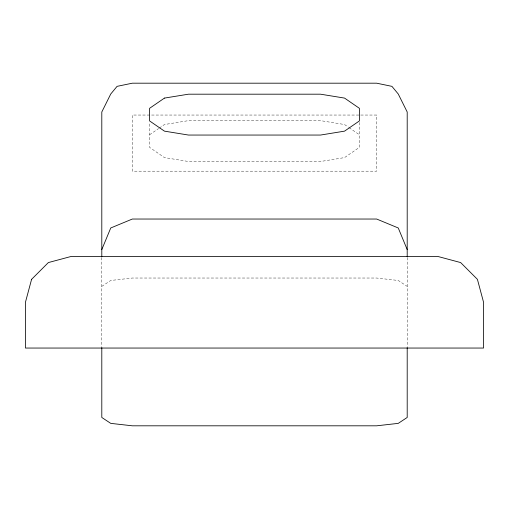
<?xml version="1.0" encoding="UTF-8"?>
<svg xmlns="http://www.w3.org/2000/svg" width="509" height="509" viewBox="0 0 509 509"><rect width="100%" height="100%" fill="white"/><g stroke="black" fill="none" stroke-linecap="round" stroke-linejoin="round"><path stroke-width="0.38" stroke-dasharray="2.54 1.91" d="M149.608 134.751L158.643 128.535M159.292 128.09L164.452 124.54L188.47 120.639L320.53 120.639L344.548 124.54L348.417 127.205M101.8 286.376L110.746 280.478L132.34 278.029L376.66 278.029L398.254 280.478L407.2 286.376M349.066 127.651L359.392 134.751M407.2 257.49L407.2 346.756M359.392 122.484L359.392 147.381L344.548 157.593L320.53 161.499L188.47 161.499L164.452 157.593L149.608 147.381L149.608 122.484M101.8 257.49L101.8 346.756M376.66 115.047L132.34 115.047L132.34 171.177L376.66 171.177L376.66 115.047"/><path stroke-width="0.76" d="M101.8 249.575L110.746 227.975L132.34 219.035L376.66 219.035L398.254 227.975L407.2 249.575M407.2 256.695L407.2 111.999L398.254 94.006L391.93 86.358L376.66 83.19L132.34 83.19L117.07 86.358L110.746 94.006L101.8 111.999L101.8 256.695M407.2 347.552L407.2 417.463L398.254 423.367L376.66 425.81L132.34 425.81L110.746 423.367L101.8 417.463L101.8 347.552M31.59 279.333L25.45 302.238L25.45 348.048L483.55 348.048L483.55 302.238L477.41 279.333L460.645 262.568L437.74 256.428L71.26 256.428L48.355 262.568L31.59 279.333M164.452 98.091L149.608 108.309L149.608 120.932L164.452 131.144L188.47 135.05L320.53 135.05L344.548 131.144L359.392 120.932L359.392 108.309L344.548 98.091L320.53 94.19L188.47 94.19L164.452 98.091"/></g></svg>
